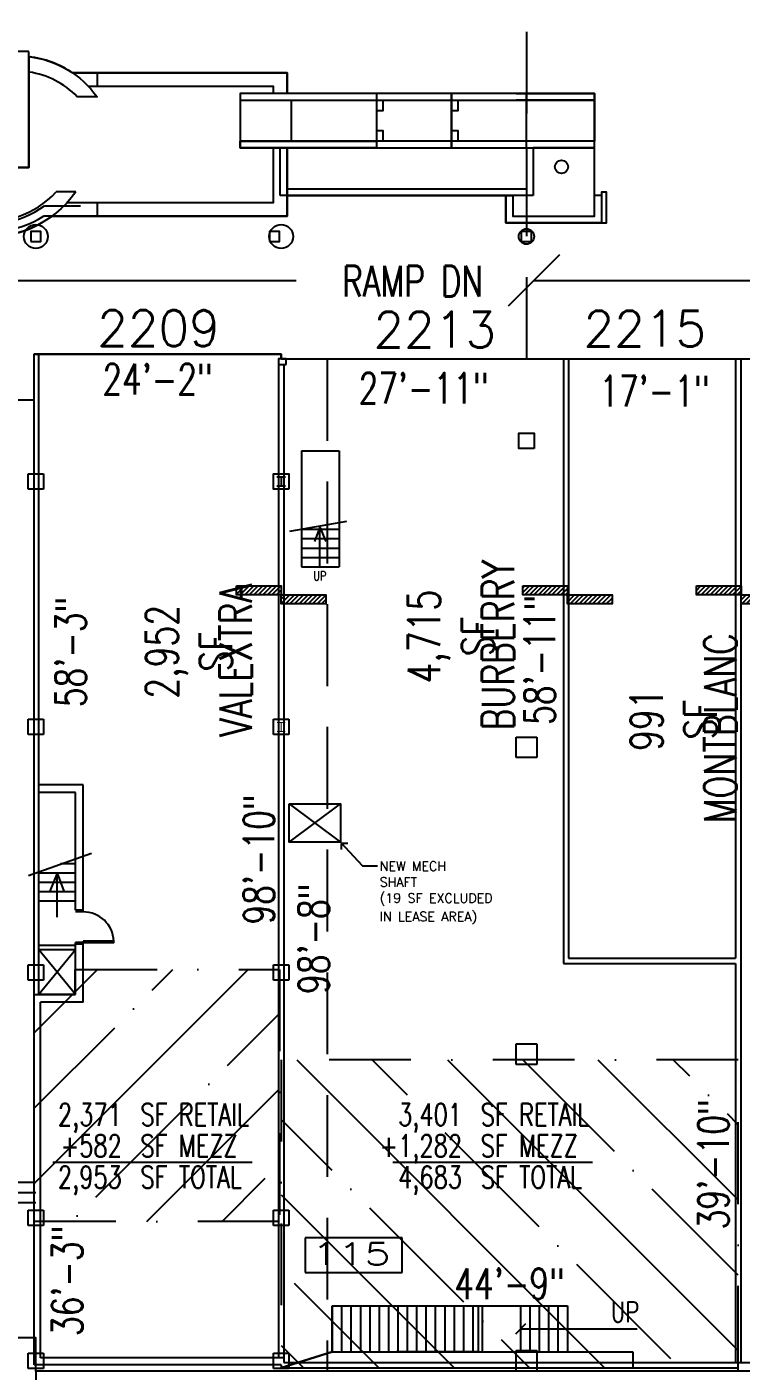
# Model space of a CAD drawing. Extents: x -13345 to 10098, y -1643 to 9113.
# Drawn here: x 3212 to 4050, y -5 to 1572 of the extents above; entities that cross this region are included whole.
import ezdxf
from ezdxf.enums import TextEntityAlignment as Align

# ---------------------------------------------------------------- set-up
doc = ezdxf.new("R2010")
doc.units = 0
doc.header["$LTSCALE"] = 192
doc.header["$MEASUREMENT"] = 0
doc.linetypes.add('DASHDOT', pattern=[1, 0.5, -0.25, 0, -0.25])
doc.linetypes.add('DASHED', pattern=[0.75, 0.5, -0.25])
doc.layers.get('0').update_dxf_attribs({"linetype": 'CONTINUOUS'})
doc.layers.get('DEFPOINTS').update_dxf_attribs({"linetype": 'CONTINUOUS'})
for name, color, linetype in [('ARCH-DOORS-INTERIOR', 7, 'CONTINUOUS'), ('ARCH-FEATURES', 2, 'CONTINUOUS'), ('ARCH-WALLS-EXTERIOR', 5, 'CONTINUOUS'), ('ARCH-WALLS-INTERIOR', 1, 'CONTINUOUS'), ('DIMENSIONS-TENANT', 7, 'CONTINUOUS'), ('FM-SPNO', 3, 'CONTINUOUS'), ('FM-TENANT-SF', 6, 'CONTINUOUS'), ('FM-TEXT-TENANT', 6, 'CONTINUOUS'), ('M-MEZZANINE-BORDER-ZZZ', 254, 'CONTINUOUS'), ('M-MEZZANINE-NUMBER-ZZZ', 254, 'CONTINUOUS'), ('M-MEZZANINE-ZZZ', 254, 'DASHDOT'), ('STRUCTURAL-BRACING', 1, 'DASHED'), ('STRUCTURAL-COLUMNS', 3, 'CONTINUOUS'), ('TENANT-DEMISING', 4, 'CONTINUOUS'), ('TEXT-GENERAL', 2, 'CONTINUOUS'), ('UTILITIES-HVAC', 1, 'CONTINUOUS')]:
    doc.layers.add(name, color=color, linetype=linetype)
doc.layers.add('COMMON AREA FILL', color=7, linetype='CONTINUOUS', true_color=0xdedede)
doc.styles.add('dims', font='ROMANS.shx', dxfattribs={"width": 0.85, "height": 12})
doc.styles.add('FMSTXT', font='simplex.shx', dxfattribs={"width": 0.75})
doc.styles.add('SIMPLEX', font='SIMPLEX.shx', dxfattribs={"width": 0.75})
doc.styles.get("Standard").update_dxf_attribs({"font": 'txt.shx', "width": 0.75})
doc.styles.add('TEXT01', font='ROMANS.shx', dxfattribs={"height": 8.5})
doc.dimstyles.new('1-1', dxfattribs={"dimtxt": 12, "dimasz": 6, "dimexe": 6, "dimexo": 6, "dimgap": 1, "dimtad": 1, "dimdec": 4, "dimzin": 3, "dimdsep": 46, "dimlunit": 4, "dimtxsty": 'dims', "dimblk": 'ARWBLK', "dimcen": 0.09, "dimdle": 6, "dimclre": 9, "dimclrt": 256, "dimadec": 0, "dimazin": 0, "dimtfac": 1, "dimtdec": 4, "dimtmove": 2, "dimatfit": 3, "dimldrblk": 'ARWBLK', "dimfxl": 1, "dimfrac": 2, "dimtolj": 1, "dimtzin": 3, "dimarcsym": 0})
doc.dimstyles.new('LP-SP-MP (without ticks)', dxfattribs={"dimscale": 0, "dimtxt": 36, "dimasz": 12, "dimexe": 8, "dimexo": 8, "dimgap": 8, "dimtad": 1, "dimdec": 0, "dimrnd": 0.0625, "dimzin": 3, "dimdsep": 46, "dimlunit": 4, "dimtxsty": 'Standard', "dimblk1": 'OBLIQUE', "dimblk2": 'OBLIQUE', "dimsah": 1, "dimcen": 0.5, "dimse1": 1, "dimse2": 1, "dimsd1": 1, "dimsd2": 1, "dimclrt": 256, "dimadec": 0, "dimazin": 0, "dimtfac": 6, "dimtdec": 0, "dimtofl": 0, "dimtmove": 0, "dimatfit": 3, "dimldrblk": 'OBLIQUE', "dimfxl": 1, "dimfrac": 2, "dimtolj": 1, "dimtzin": 3, "dimarcsym": 0})

# ---------------------------------------------------------------- blocks, each defined once
blk = doc.blocks.new('UNITSQUARE')
for p, q in [((1, 1), (0, 1)), ((0, 1), (0, 0)), ((1, 0), (1, 1)), ((0, 0), (1, 0))]:
    blk.add_line(p, q)
blk = doc.blocks.new('fms4rm')
blk.add_attdef('FMS:RMID', text='', height=12).set_placement((0, 0), align=Align.MIDDLE_CENTER)
blk = doc.blocks.new('*D148')
at = {"layer": 'DEFPOINTS', "color": 0, "transparency": 16777216}
for p in [(3846.068839428684, 1182.776566530833), (4050.568839429884, 1182.776566530833), (4050.568839429884, 1118.948168654816)]:
    blk.add_point(p, dxfattribs=at)
at = {"layer": 'DIMENSIONS-TENANT', "transparency": 16777216, "insert": (3948.318839429284, 1144.948168654816), "char_height": 36, "attachment_point": 5}
blk.add_mtext('\\A1;17\'-1"', dxfattribs=at)
blk = doc.blocks.new('_OBLIQUE')
at = {"color": 0, "linetype": 'ByBlock'}
blk.add_line((-0.5, -0.5), (0.5, 0.5), dxfattribs=at)
blk = doc.blocks.new('elevation change')
at = {"layer": 'ARCH-FEATURES'}
h = blk.add_hatch(dxfattribs=at)
h.set_pattern_fill('ANSI31', color=256, scale=30)
h.set_pattern_definition([(45, (0, 0), (-2.651650429449553, 2.651650429449553), [])])
h.paths.add_polyline_path([(8820.057898135201, -2.17503486901478), (8872.485111170186, -2.17503486901478), (8872.485111170186, -12.74002761796874), (8820.057898135201, -12.74002761796874)])
h.paths.add_polyline_path([(8872.485111170186, -12.74002761796874), (8924.912324205172, -12.74002761796874), (8924.912324205172, -23.30502036692269), (8872.485111170186, -23.30502036692269)])
for p, q in [((8820.057898135201, -2.17503486901478), (8872.485111170186, -2.17503486901478)), ((8872.485111170186, -2.17503486901478), (8872.485111170186, -12.74002761796874)), ((8872.485111170186, -12.74002761796874), (8924.912324205172, -12.74002761796874))]:
    blk.add_line(p, q, dxfattribs=at)
for points in [[(8820.057898135201, -2.17503486901478), (8872.485111170186, -2.17503486901478), (8872.485111170186, -12.74002761796874), (8820.057898135201, -12.74002761796874)], [(8872.485111170186, -12.74002761796874), (8924.912324205172, -12.74002761796874), (8924.912324205172, -23.30502036692269), (8872.485111170186, -23.30502036692269)]]:
    blk.add_lwpolyline(points, close=True, dxfattribs=at)
blk = doc.blocks.new('ARWBLK')
blk.add_line((0, 0), (-1.699999999999818, 0))
at = {"const_width": 0.371875}
blk.add_lwpolyline([(-1.164487084934535, 0.9015611460131367), (-0.2629259389218532, 0), (-1.164487084934535, -0.9015611460131367)], dxfattribs=at)
blk = doc.blocks.new('*D790')
at = {"layer": 'DEFPOINTS', "color": 0, "transparency": 16777216}
for p in [(3220.059260041628, 436.7669871477626), (3220.059260041628, 2.266987147762394), (3285.029466343974, 2.266987147762404)]:
    blk.add_point(p, dxfattribs=at)
at = {"layer": 'DIMENSIONS-TENANT', "transparency": 16777216, "insert": (3259.029466343974, 100.7433407044027), "char_height": 36, "attachment_point": 5, "rotation": 90}
blk.add_mtext('\\A1;36\'-3"', dxfattribs=at)
blk = doc.blocks.new('*D791')
at = {"layer": 'DEFPOINTS', "color": 0, "transparency": 16777216}
for p in [(3839.620905535969, 1182.776566530833), (3844.568839429879, 1182.776566530833), (3844.568839429881, 476.2765665360205)]:
    blk.add_point(p, dxfattribs=at)
at = {"layer": 'DIMENSIONS-TENANT', "transparency": 16777216, "insert": (3813.620905535969, 829.5265665334257), "char_height": 36, "attachment_point": 5, "rotation": 90}
blk.add_mtext('\\A1;58\'-11"', dxfattribs=at)
blk = doc.blocks.new('*D792')
at = {"layer": 'DEFPOINTS', "color": 0, "transparency": 16777216}
for p in [(4046.568839429878, 476.2765665360203), (4043.568839472195, -1.223433463979746), (4046.568839429879, -1.223433463979746)]:
    blk.add_point(p, dxfattribs=at)
at = {"layer": 'DIMENSIONS-TENANT', "transparency": 16777216, "insert": (4017.568839472194, 237.526566537748), "char_height": 36, "attachment_point": 5, "rotation": 90}
blk.add_mtext('\\A1;39\'-10"', dxfattribs=at)
blk = doc.blocks.new('*D793')
at = {"layer": 'DEFPOINTS', "color": 0, "transparency": 16777216}
for p in [(3220.059260041626, 1188.266987147762), (3510.059260041626, 1188.266987147762), (3220.059260041626, 1132.920297225764)]:
    blk.add_point(p, dxfattribs=at)
at = {"layer": 'DIMENSIONS-TENANT', "transparency": 16777216, "insert": (3365.059260041626, 1158.920297225764), "char_height": 36, "attachment_point": 5}
blk.add_mtext('\\A1;24\'-2"', dxfattribs=at)
blk = doc.blocks.new('*D794')
at = {"layer": 'DEFPOINTS', "color": 0, "transparency": 16777216}
for p in [(3510.059260041626, 1182.776566530868), (3844.568839429878, 1182.776566536021), (3844.568839429878, 1122.312570700213)]:
    blk.add_point(p, dxfattribs=at)
at = {"layer": 'DIMENSIONS-TENANT', "transparency": 16777216, "insert": (3677.314049735752, 1148.312570700213), "char_height": 36, "attachment_point": 5}
blk.add_mtext('\\A1;27\'-11"', dxfattribs=at)
blk = doc.blocks.new('*D795')
at = {"layer": 'DEFPOINTS', "color": 0, "transparency": 16777216}
for p in [(3510.059260041628, 1188.266987147763), (3510.059260041628, 2.266987147762394), (3510.059260041653, 2.266987147762394)]:
    blk.add_point(p, dxfattribs=at)
at = {"layer": 'DIMENSIONS-TENANT', "transparency": 16777216, "insert": (3484.059260041653, 595.2669871477616), "char_height": 36, "attachment_point": 5, "rotation": 90}
blk.add_mtext('\\A1;98\'-10"', dxfattribs=at)
blk = doc.blocks.new('*D796')
at = {"layer": 'DEFPOINTS', "color": 0, "transparency": 16777216}
for p in [(3510.059260041628, 1182.776566530869), (3574.37397084272, 1182.776566530869), (3510.059260041628, -1.223433463979518)]:
    blk.add_point(p, dxfattribs=at)
at = {"layer": 'DIMENSIONS-TENANT', "transparency": 16777216, "insert": (3548.373970842719, 502.2052874314777), "char_height": 36, "attachment_point": 5, "rotation": 90}
blk.add_mtext('\\A1;98\'-8"', dxfattribs=at)
blk = doc.blocks.new('*D797')
at = {"layer": 'DEFPOINTS', "color": 0, "transparency": 16777216}
for p in [(4046.568839429876, 71.27656653602025), (3510.059260041626, -1.223433463979518), (4046.568839429876, -1.223433463992251)]:
    blk.add_point(p, dxfattribs=at)
at = {"layer": 'DIMENSIONS-TENANT', "transparency": 16777216, "insert": (3778.314049735751, 97.27656653602025), "char_height": 36, "attachment_point": 5}
blk.add_mtext('\\A1;44\'-9"', dxfattribs=at)
blk = doc.blocks.new('*D798')
at = {"layer": 'DEFPOINTS', "color": 0, "transparency": 16777216}
for p in [(3220.059260041628, 1188.266987147763), (3289.112262224721, 1188.266987147763), (3220.059260041628, 489.2669871477633)]:
    blk.add_point(p, dxfattribs=at)
at = {"layer": 'DIMENSIONS-TENANT', "transparency": 16777216, "insert": (3263.11226222472, 838.7669871477619), "char_height": 36, "attachment_point": 5, "rotation": 90}
blk.add_mtext('\\A1;58\'-3"', dxfattribs=at)

msp = doc.modelspace()

# ---------------------------------------------------------------- hatches: boundary and pattern name
at = {"layer": 'M-MEZZANINE-ZZZ'}
h = msp.add_hatch(dxfattribs=at)
h.set_pattern_fill('ANSI35', color=256, scale=500, style=0)
h.set_pattern_definition([(45, (0, 0), (-88.38834764831844, 88.38834764831844), []), (45, (88.38834750000001, 0), (-88.38834764831844, 88.38834764831844), [156.25, -31.25, 0, -31.25])])
h.paths.add_polyline_path([(3268.434260041626, 466.1423801847409), (3508.184260041627, 466.1423801847409), (3508.184260041627, 170.3923801847411), (3220.059260041627, 170.3923801847411), (3220.059260041626, 436.7669871477624), (3268.434260041626, 436.7669871477624)])
h = msp.add_hatch(dxfattribs=at)
h.set_pattern_fill('ANSI35', color=256, scale=500, angle=90, style=0)
h.set_pattern_definition([(135, (3061.568843337823, -56.9869333964707), (-88.38834764831844, -88.38834764831844), []), (135, (3061.568843337823, 31.40141410352953), (-88.38834764831844, -88.38834764831844), [156.25, -31.25, 0, -31.25])])
h.paths.add_polyline_path([(3510.059260041626, -1.223433463979177), (3510.059260041626, 360.1515665360199), (4046.568839429881, 360.1515665360203), (4046.568839429881, -1.223433463979745)])

# ---------------------------------------------------------------- linework, layer by layer
at = {"layer": 'ARCH-DOORS-INTERIOR'}
msp.add_lwpolyline([(3277.684260041626, 499.5169831477688), (3277.684260041626, 497.7669871477628), (3313.684260041626, 497.7669871477624), (3313.684260041626, 499.5169831477683)], close=True, dxfattribs=at)
msp.add_arc((3277.684260041626, 497.7669871477628), 36, 2.78630322622179, 90, dxfattribs=at)
at = {"layer": 'ARCH-FEATURES'}
for p, q in [((3534.068839429879, 1074.77656653602), (3578.068839429879, 1074.77656653602)), ((3534.068839429879, 1074.77656653602), (3534.068839429879, 938.7765665360203)), ((3578.068839429879, 1074.77656653602), (3578.068839429879, 938.7765665360203)), ((3586.842661490776, 991.9274482015571), (3519.683813160462, 980.2822299879663)), ((3534.068839429879, 982.7765665360203), (3578.068839429879, 982.7765665360203)), ((3555.497477298687, 985.3440951334305), (3549.107012919802, 968.3028567897491)), ((3555.497477298687, 985.3440951334305), (3562.420480375808, 968.3028567897491)), ((3555.497477298686, 938.7765665360203), (3555.497477298687, 985.3440951334305)), ((3534.068839429879, 971.7765665360203), (3578.068839429879, 971.7765665360203)), ((3534.068839429879, 960.7765665360203), (3578.068839429879, 960.7765665360203)), ((3534.068839429879, 949.7765665360203), (3578.068839429879, 949.7765665360203)), ((3534.068839429879, 938.7765665360203), (3578.068839429879, 938.7765665360203)), ((3213.365562522878, 576.5823152370385), (3287.490921485816, 602.811738924333)), ((3268.684260041626, 590.2669871477628), (3250.954459990013, 590.2669871477628)), ((3268.684260041626, 579.2669871477628), (3225.559260041626, 579.2669871477628)), ((3268.684260041626, 568.2669871477628), (3225.559260041626, 568.2669871477628)), ((3247.121760041626, 579.2669871477628), (3238.468006195229, 557.9654392181619)), ((3247.121760041626, 579.2669871477628), (3255.109840515228, 557.9654392181619)), ((3247.121760041626, 527.6889433733295), (3247.121760041626, 579.2669871477628)), ((3268.684260041626, 557.2669871477628), (3225.559260041626, 557.2669871477628)), ((3268.684260041626, 546.2669871477628), (3225.559260041626, 546.2669871477628)), ((3144.068839429885, 216.5177820760437), (3222.068813750567, 216.5177820760437)), ((3144.068839429885, 204.5177820760437), (3222.068815140193, 204.5177820760437)), ((3144.068839429885, 192.5177820760437), (3222.068816529819, 192.5177820760437)), ((3570.068839429876, 71.27656653602025), (3570.068839429876, 17.27656653602025)), ((3581.068839429876, 71.27656653602025), (3581.068839429876, 17.27656653602025)), ((3592.068839429876, 71.27656653602025), (3592.068839429876, 17.27656653602025)), ((3603.068839429876, 71.27656653602025), (3603.068839429876, 17.27656653602025)), ((3614.068839429876, 71.27656653602025), (3614.068839429876, 17.27656653602025)), ((3625.068839429876, 71.27656653602025), (3625.068839429876, 17.27656653602025)), ((3636.068839429876, 71.27656653602025), (3636.068839429876, 17.27656653602025)), ((3647.068839429876, 71.27656653602025), (3647.068839429876, 17.27656653602025)), ((3658.068839429876, 71.27656653602025), (3658.068839429876, 17.27656653602025)), ((3669.068839429876, 71.27656653602025), (3669.068839429876, 17.27656653602025)), ((3680.068839429876, 71.27656653602025), (3680.068839429876, 17.27656653602025)), ((3691.068839429876, 71.27656653602025), (3691.068839429876, 17.27656653602025)), ((3702.068839429876, 71.27656653602025), (3702.068839429876, 17.27656653602025)), ((3713.068839429876, 71.27656653602025), (3713.068839429876, 17.27656653602025)), ((3724.068839429876, 71.27656653602025), (3724.068839429876, 17.27656653602025)), ((3735.068839429876, 71.27656653602025), (3735.068839429876, 17.27656653602025)), ((3746.068839429876, 71.27656653602025), (3746.068839429876, 17.27656653602025)), ((3791.068839429876, 71.27656653602025), (3791.068839429876, 17.27656653602025)), ((3802.068839429876, 71.27656653602025), (3802.068839429876, 17.27656653602025)), ((3813.068839429877, 71.27656653602025), (3813.068839429877, 17.27656653602025)), ((3824.068839429877, 71.27656653602025), (3824.068839429877, 17.27656653602025)), ((3835.068839429877, 71.27656653602025), (3835.068839429877, 17.27656653602025)), ((3846.068839429877, 71.27656653602025), (3846.068839429877, 17.27656653602025)), ((3222.068839428684, -5.223433469083375), (3222.068839428684, -95.22343346397929))]:
    msp.add_line(p, q, dxfattribs=at)
at = {"layer": 'ARCH-FEATURES', "linetype": 'Continuous'}
for points in [[(3214.046117507663, 1543.383985984511), (3041.053260493343, 1543.383985984511), (3041.053260493343, 1519.385153591808), (3053.052734358389, 1519.385153591808)], [(3214.046117507663, 1407.389525943516), (3214.046117507663, 1543.383870646926)], [(3265.15893050436, 1518.385178213423), (3294.042994399186, 1518.385178213423), (3294.042994399186, 1502.385918172627), (3284.043009941166, 1502.385918172627)], [(3517.033928305231, 1494.386345820721), (3517.033928305231, 1518.385408888197), (3294.042879061801, 1518.385293550812)], [(3294.042879061801, 1518.385293550812), (3294.042879061801, 1502.386033510012)], [(3294.043109736573, 1518.385293550812), (3517.034043642618, 1518.385293550812), (3517.034043642618, 1494.386345820721), (3501.034783601619, 1494.386345820721), (3501.034783601619, 1502.386033510012), (3294.043109736573, 1502.386033510012)], [(3501.034668264232, 1494.386345820721), (3501.034668264232, 1502.386033510012), (3294.042879061801, 1502.386033510012)], [(3619.345019322287, 1494.386345820721), (3462.036205196755, 1494.386345820721), (3462.036205196755, 1486.386658131626), (3622.029843642618, 1486.386658131626)], [(3462.036205196755, 1494.386230483332), (3462.036205196755, 1430.388844307578), (3878.019388346029, 1430.388844307578), (3878.019388346029, 1494.386230483332), (3462.036205196755, 1494.386230483332)], [(3462.036205196755, 1494.386230483332), (3462.036205196755, 1486.386658131626), (3878.019388346029, 1486.386658131626), (3878.019388346029, 1494.386230483332), (3462.036205196755, 1494.386230483332)], [(3462.036205196755, 1486.386658131626), (3462.036205196755, 1438.388531996673)], [(3522.033920534142, 1439.388507375058), (3522.033805196754, 1485.386682753241)], [(3622.029958980003, 1494.386230483332), (3622.029843642618, 1474.387068929195), (3630.029531331709, 1474.387068929195), (3630.029646669096, 1486.386542794241), (3710.026292885848, 1486.386658131626), (3710.026292885848, 1494.386345820721), (3622.029958980003, 1494.386230483332)], [(3622.029958980003, 1494.386230483332), (3622.029958980003, 1430.388844307578), (3710.026292885848, 1430.388959644967), (3710.026292885848, 1494.386345820721), (3622.029958980003, 1494.386230483332)], [(3710.026292885848, 1494.386345820721), (3710.026062211075, 1474.387184266584), (3718.025865237754, 1474.387184266584), (3718.025865237754, 1486.386658131626), (3798.022511454505, 1486.386658131626), (3798.022511454505, 1494.386345820721), (3710.026292885848, 1494.386345820721)], [(3710.026292885848, 1494.386345820721), (3710.026292885848, 1430.388959644967), (3798.022511454505, 1430.388959644967), (3798.022511454505, 1494.386345820721), (3710.026292885848, 1494.386345820721)], [(3786.023037589459, 1494.386230483332), (3878.019388346029, 1494.386230483332), (3878.019388346029, 1486.386542794241), (3786.023037589459, 1486.386542794241)], [(3878.019388346029, 1486.386542794241), (3878.019388346029, 1438.388647334058)], [(3878.019388346029, 1430.388844307578), (3878.019388346029, 1438.388531996673), (3462.036205196755, 1438.388531996673), (3462.036205196755, 1430.388844307578), (3878.019388346029, 1430.388844307578)], [(3622.029958980003, 1430.388844307578), (3462.036205196755, 1430.388844307578), (3462.036205196755, 1438.388531996673), (3622.029958980003, 1438.388531996673)], [(3622.029958980003, 1430.388844307578), (3710.026292885848, 1430.388959644967), (3710.026292885848, 1438.388647334058), (3630.029646669096, 1438.388531996673), (3630.029646669096, 1450.388005861718), (3622.029958980003, 1450.388005861718), (3622.029958980003, 1430.388844307578)], [(3710.026292885848, 1430.388959644967), (3798.022511454505, 1430.388959644967), (3798.022511454505, 1438.388647334058), (3718.025865237754, 1438.388647334058), (3718.025865237754, 1450.388121199103), (3710.026292885848, 1450.388121199103), (3710.026292885848, 1430.388959644967)], [(3786.023037589459, 1430.388959644967), (3878.019388346029, 1430.388959644967), (3878.019388346029, 1438.388647334058), (3786.023037589459, 1438.388647334058)], [(3053.052849695774, 1431.388589010993), (3041.053260493343, 1431.388589010993), (3041.053260493343, 1407.389525943516), (3214.04623284505, 1407.389525943516)], [(3294.042879061801, 1366.391342794239), (3501.034668264232, 1366.391342794239), (3501.034668264232, 1430.388844307578), (3517.033928305231, 1430.388844307578), (3517.033928305231, 1350.391967415857), (3294.042879061801, 1350.391967415857)], [(3294.042879061801, 1366.391458131628), (3501.034668264232, 1366.391458131628), (3501.034668264232, 1430.388844307578)], [(3509.034355953325, 1374.391030483334), (3509.034355953325, 1430.388844307578)], [(3517.033812967644, 1382.390833510014), (3517.033812967644, 1430.388959644967)], [(3517.033928305231, 1350.392082753242), (3517.033928305231, 1430.388844307578)], [(3517.034043642618, 1382.390718172625), (3517.034043642618, 1430.388844307578)], [(3798.022511454505, 1430.388959644967), (3798.022511454505, 1374.391145820719)], [(3806.022083806211, 1430.388959644967), (3806.022083806211, 1374.391145820719)], [(3878.019388346029, 1430.388844307578), (3806.022314480984, 1430.388844307578)], [(3878.019157671257, 1374.391145820719), (3878.019157671257, 1430.388959644967)], [(3268.900245535771, 1378.728985956772), (3245.864826561188, 1378.728985956772)], [(3798.022511454505, 1374.391030483334), (3509.034355953325, 1374.391030483334)], [(3517.034043642618, 1382.390718172625), (3798.022511454505, 1382.390718172625)], [(3886.019191372709, 1342.392395064148), (3774.023563724413, 1342.392395064148), (3774.023563724413, 1374.391145820719)], [(3774.023563724413, 1374.391145820719), (3782.023136076119, 1374.391145820719)], [(3782.023136076119, 1374.391145820719), (3782.023136076119, 1350.392082753242), (3878.019157671257, 1350.392082753242), (3878.019157671257, 1374.492873419852)], [(3806.022083806211, 1374.391145820719), (3798.022511454505, 1374.391145820719)], [(3886.018960697736, 1374.391145820719), (3878.019157671257, 1374.391145820719)], [(3892.018812967644, 1342.392279726763), (3892.018812967644, 1378.390816659285), (3886.019191372709, 1378.390816659285), (3886.019191372709, 1342.392279726763), (3892.018812967644, 1342.392279726763)], [(3232.060322169053, 1362.391556618288), (3274.602296603005, 1362.391556618288)], [(3258.97142426211, 1366.391342794239), (3294.042879061801, 1366.391342794239), (3294.042879061801, 1350.391967415857), (3241.061369285366, 1350.391967415857)], [(3294.042879061801, 1366.391458131628), (3294.042879061801, 1350.392082753242)], [(3241.061369285366, 1350.392082753242), (3230.960464590316, 1350.392082753242)], [(3294.042879061801, 1350.392082753242), (3517.033928305231, 1350.392082753242)]]:
    msp.add_lwpolyline(points, dxfattribs=at)
for points in [[(3214.046117507663, 1519.37984807064), (3214.046117507663, 1537.536379100745, -0.2088176757), (3294.02131096536, 1490.386444307581), (3270.612544782061, 1490.386444307581, 0.166663602), (3214.046117507663, 1519.37984807064)], [(3268.983634485881, 1378.669356513845, -0.5983267426), (3047.704077127037, 1407.389525943516)], [(3053.052849695774, 1409.389476700082, 0.4750497937), (3230.960464590316, 1350.392082753242)], [(3063.05237280405, 1409.389476700082, 0.4855774343), (3232.060322169053, 1362.391556618288)], [(3067.197253446593, 1407.389525943516, 0.5363191962), (3245.864826561188, 1378.728985956772)]]:
    msp.add_lwpolyline(points, format="xyb", dxfattribs=at)
at = {"layer": 'ARCH-WALLS-EXTERIOR'}
for p, q in [((3220.059260041626, 2.266987147762393), (3220.059260041626, 1188.266987147762)), ((3225.684260041626, 1188.266987147762), (3220.059260041626, 1188.266987147762)), ((3225.684260041627, 436.7669871477624), (3225.684260041626, 1188.266987147762)), ((3510.059260041626, 1188.266987147762), (3225.684260041625, 1188.266987147762)), ((3510.059260041627, 1182.776566530832), (3510.059260041626, 1188.266987147762)), ((3510.059260041626, 1182.776566530868), (4053.568839429884, 1182.776566530836)), ((3144.068839429885, 1134.776566536021), (3220.059260041626, 1134.776566536021)), ((3227.684260041626, 10.26698714776239), (3227.684260041626, 427.7669871477626)), ((3570.068839429877, 17.27656653602025), (3923.068839429877, 17.27656653602025)), ((3923.068839429877, 17.27656653602025), (3923.068839429877, -1.223433463979745)), ((3510.059260041626, 2.266987147762393), (3220.059260041626, 2.266987147762393)), ((3513.068839429878, 10.26698714776239), (3227.684260041626, 10.26698714776239)), ((3510.059260041626, 2.266987147762393), (3510.059260041626, -1.223433463979518)), ((3513.068839429878, 10.26698714776239), (3513.068839429878, 4.776566536020255)), ((3513.068839429878, 4.776566536020255), (4145.568839429878, 4.776566536020255)), ((3510.059260041626, -1.223433463979745), (3923.068839429877, -1.223433463979745)), ((3966.068839429877, -1.223433463979745), (4046.568839429885, -1.223433463979745)), ((4046.568839429885, -5.223433463983356), (4046.568839429885, -1.223433463979745))]:
    msp.add_line(p, q, dxfattribs=at)
msp.add_lwpolyline([(3516.068839429878, 1176.151566536021), (3516.068839429878, 1182.776566536021), (3507.068839429878, 1182.776566536021), (3507.068839429878, 1176.151566536021)], close=True, dxfattribs=at)
at = {"layer": 'ARCH-WALLS-INTERIOR'}
for p, q in [((3277.684260041626, 682.7669871477624), (3225.559260041626, 682.7669871477624)), ((3277.684260041626, 533.7669871477628), (3277.684260041626, 682.7669871477624)), ((3268.684260041626, 673.7669871477624), (3225.559260041626, 673.7669871477624)), ((3268.684260041626, 535.7669871477628), (3268.684260041626, 673.7669871477624)), ((3277.684260041626, 535.7669871477628), (3268.684260041626, 535.7669871477628)), ((3277.684260041626, 533.7669871477628), (3268.684260041626, 533.7669871477628)), ((3268.684260041626, 494.2669871477628), (3225.684260041626, 494.2669871477628)), ((3268.684260041626, 489.2669871477628), (3225.684260041626, 489.2669871477628)), ((3277.684260041626, 497.7669871477628), (3268.684260041626, 497.7669871477628)), ((3268.684260041626, 436.7669871477622), (3268.684260041626, 497.7669871477628)), ((3277.684260041626, 495.7669871477628), (3268.684260041626, 495.7669871477628)), ((3277.684260041626, 427.7669871477624), (3277.684260041626, 497.7669871477628)), ((3268.684260041626, 436.7669871477622), (3225.559260041626, 436.7669871477624)), ((3277.684260041626, 427.7669871477624), (3227.684260041626, 427.7669871477626)), ((3570.068839429876, 71.27656653602025), (3846.068839429877, 71.27656653602025))]:
    msp.add_line(p, q, dxfattribs=at)
msp.add_lwpolyline([(3519.318839429878, 660.5265665360203), (3579.818839429878, 660.5265665360203), (3579.818839429878, 615.5265665360203), (3519.318839429878, 615.5265665360203)], close=True, dxfattribs=at)
at = {"layer": 'COMMON AREA FILL'}
msp.add_lwpolyline([(3878.019388346025, 1486.386542794245), (3878.019388346025, 1494.386230483336), (3517.034043642614, 1494.386750942494), (3517.034043642614, 1518.385408888263), (3294.042879061797, 1518.385293550816), (3294.042879061797, 1518.385178213427), (3265.159051295173, 1518.385178213427, 0.11931504906646), (3214.04611750766, 1537.536379100748), (3214.04611750766, 1407.38952594352), (3047.704077127033, 1407.38952594352, 0.4959388367587139), (3241.06136681251, 1350.391967415861), (3294.042879061797, 1350.391967415861), (3517.033928305227, 1350.391967415861), (3517.033928305227, 1350.392082753247), (3517.033928305227, 1374.391030483338), (3774.02356372441, 1374.391030483338), (3774.02356372441, 1342.392395064152), (3886.019191372705, 1342.392395064152), (3892.018812967641, 1342.392279726767), (3892.018812967641, 1378.390816659289), (3886.019191372705, 1378.390816659289), (3886.019191372705, 1374.391145820723), (3878.019157671253, 1374.391145820723), (3878.019388346025, 1430.388844307582), (3878.019388346025, 1430.388959644971), (3878.019388346025, 1438.388647334062)], format="xyb", close=True, dxfattribs=at)
msp.add_lwpolyline([(3144.068839429881, 1134.776566536025), (3220.059260041626, 1134.776566536021), (3220.059260041626, 1188.266987147762), (3510.059260041626, 1188.266987147762), (3510.059260041626, 1182.776566530868), (4337.568839429885, 1182.77656653082), (4337.568839429885, 1182.151566536021), (4623.19383942987, 1182.151566536004), (4623.19383942987, 1182.776566530832), (4914.068839428681, 1182.776566530815), (6463.068839428644, 1182.776566530826)], dxfattribs=at)
msp.add_lwpolyline([(8132.468839429879, -5.223433469188421), (3222.068839428681, -5.223433469079282), (3222.068839428681, 33.9257215089392), (3144.068839429881, 33.9257215089392), (3144.068839429881, -11.2234334639752), (2934.068839429881, -11.2234334639752), (2934.068839429881, -8.223433463975198), (2736.068839429881, -8.223433463975198), (2736.068839429881, -15.7234334639752), (2046.068839429954, -15.7234334639752), (2046.068839429918, -65.2234334639752), (2736.068839429881, -65.2234334639752), (2736.068839429881, -95.2234334639752), (3454.028839429888, -95.2234334639752), (3454.028107313775, -814.1151725270824), (3574.435735558463, -814.1151725270493), (3574.028839429917, -333.8701675573602, -0.4142135623731302), (3646.028839429917, -261.8701675573675), (8130.538029005907, -261.8701675573748, 0.02941927443254039)], format="xyb", dxfattribs=at)
at = {"layer": 'DEFPOINTS'}
for p, q in [((3241.922288786483, 240.0289500337076), (3475.978086914521, 240.0289500337076)), ((3641.337331772642, 240.0289500337076), (3875.39312990068, 240.0289500337076))]:
    msp.add_line(p, q, dxfattribs=at)
at = {"layer": 'M-MEZZANINE-ZZZ'}
for points in [[(3268.434260041626, 466.1423801847409), (3508.184260041627, 466.1423801847409), (3508.184260041627, 170.3923801847411), (3220.059260041627, 170.3923801847411), (3220.059260041626, 436.7669871477624), (3268.434260041626, 436.7669871477624)], [(4046.568839429877, 360.15156653602), (3510.059260041626, 360.1515665360199), (3510.059260041626, -1.223433463979177), (3570.068839429877, 17.27656653602003), (3570.068839429876, 71.27656653602003), (3741.318839429876, 71.2765665360198), (3741.318839429876, 17.2765665360198), (3570.068839429877, 17.27656653602003), (3510.059260041626, -1.223433463979177), (4046.568839429877, -1.223433463979745)]]:
    msp.add_lwpolyline(points, close=True, dxfattribs=at)
at = {"layer": 'STRUCTURAL-BRACING'}
msp.add_line((3564.139563691046, 1182.776566530865), (3564.139563691046, -5.223433469090651), dxfattribs=at)
msp.add_lwpolyline([(3798.068839428684, 1710.776566530745), (3798.068839428654, 1182.776566530852)], dxfattribs=at)
at = {"layer": 'STRUCTURAL-COLUMNS', "linetype": 'Continuous'}
for points in [[(3216.04583758946, 1320.39339809063), (3228.045426791892, 1320.39339809063), (3228.045426791892, 1332.392871955672), (3216.04583758946, 1332.392871955672), (3216.04583758946, 1320.39339809063)], [(3496.279883377036, 1320.393282753241), (3508.279357242081, 1320.393282753241), (3508.279357242081, 1332.392756618287), (3496.279883377036, 1332.392756618287), (3496.279883377036, 1320.393282753241)], [(3792.021505810333, 1320.393282753241), (3804.021210350151, 1320.393282753241), (3804.021210350151, 1332.392756618287), (3792.021505810333, 1332.392756618287), (3792.021505810333, 1320.393282753241)]]:
    msp.add_lwpolyline(points, dxfattribs=at)
at = {"layer": 'STRUCTURAL-COLUMNS'}
for points in [[(3807.068839429885, 1077.776566536021), (3789.068839429885, 1077.776566536021), (3789.068839429885, 1095.776566536021), (3807.068839429885, 1095.776566536021)], [(3519.068839429885, 1029.776566536021), (3501.068839429885, 1029.776566536021), (3501.068839429885, 1047.776566536021), (3519.068839429885, 1047.776566536021)]]:
    msp.add_lwpolyline(points, close=True, dxfattribs=at)
for points in [[(3515.068839429878, 1044.026566536021), (3505.068839429877, 1044.026566536021)], [(3510.068839429878, 1044.026566536021), (3510.068839429878, 1033.526566536021)], [(3515.068839429878, 1033.526566536021), (3505.068839429877, 1033.526566536021)]]:
    msp.add_lwpolyline(points, dxfattribs=at)
at = {"layer": 'STRUCTURAL-COLUMNS', "const_width": 1}
for points in [[(3515.068839429878, 756.0265665360206), (3505.068839429877, 756.0265665360206)], [(3515.068839429878, 745.5265665360206), (3505.068839429877, 745.5265665360206)], [(3510.068839429878, 756.0265665360206), (3510.068839429878, 745.5265665360206)]]:
    msp.add_lwpolyline(points, dxfattribs=at)
at = {"layer": 'STRUCTURAL-COLUMNS', "linetype": 'Continuous'}
for centre, radius in [((3839.156677414649, 1408.14141054453), 7.771434947167321), ((3222.046035871528, 1326.393019685766), 13.99942462161516), ((3510.034331331706, 1326.393135023151), 13.99942462161516), ((3798.022396117121, 1326.393135023151), 8.999663067477265)]:
    msp.add_circle(centre, radius, dxfattribs=at)
at = {"layer": 'TENANT-DEMISING'}
for p, q in [((3507.068839429878, 1176.151566536021), (3507.068839429878, 10.26698714776239)), ((3513.068839429878, 1176.151566536021), (3513.068839429878, 10.26698714776239)), ((3841.568839429879, 1182.776566530833), (3841.568839429879, 473.2765665360203)), ((3847.568839429879, 1182.776566530833), (3847.568839429879, 479.2765665360203)), ((4043.568839429885, 1182.776566530833), (4043.568839461373, 479.2765665360203)), ((4049.568839429885, 1182.776566530833), (4049.568839482612, 4.776566536020254)), ((3847.568839429879, 479.2765665360203), (4043.568839461374, 479.2765665360203)), ((3841.568839429879, 473.2765665360203), (4043.568839461642, 473.2765665360202)), ((4043.568839461642, 473.2765665360203), (4043.568839482612, 4.776566536020255))]:
    msp.add_line(p, q, dxfattribs=at)
at = {"layer": 'UTILITIES-HVAC'}
for p, q in [((3519.318839429878, 615.5265665360203), (3579.818839429878, 660.5265665360203)), ((3519.318839429878, 660.5265665360203), (3579.818839429878, 615.5265665360203)), ((3268.684260041626, 489.2669871477628), (3225.559260041626, 436.7669871477624)), ((3268.684260041626, 436.7669871477624), (3225.559260041626, 489.2669871477628))]:
    msp.add_line(p, q, dxfattribs=at)

# ---------------------------------------------------------------- block references
at = {"layer": 'ARCH-FEATURES'}
for p in [(-5362.416271740301, 918.613301892896), (-5026.416271741501, 918.6133018928981), (-4822.416271741502, 918.6133018928958)]:
    msp.add_blockref('elevation change', p, dxfattribs=at)
at = {"layer": 'FM-SPNO', "xscale": 3.5, "yscale": 3.5, "zscale": 3.5}
for p, values in [((3366.06883942867, 1218.776566530875), {'FMS:RMID': '2209'}), ((3690.443535425018, 1217.110872401701), {'FMS:RMID': '2213'}), ((3937.043866759668, 1218.189342537784), {'FMS:RMID': '2215'})]:
    msp.add_blockref('fms4rm', p, dxfattribs=at).add_auto_attribs(values)
at = {"layer": 'M-MEZZANINE-BORDER-ZZZ', "xscale": 114, "yscale": 41.00000000000023, "zscale": 12}
msp.add_blockref('UNITSQUARE', (3538.068839428648, 110.3256437804944), dxfattribs=at)
at = {"layer": 'STRUCTURAL-COLUMNS', "zscale": 12}
for p, xscale, yscale in [((3213.068839429885, 1047.776566536021), 18, -18), ((3213.068839429885, 759.7765665360207), 18, -18), ((3501.068839429885, 759.7765665360207), 18, -18), ((3786.068839429885, 738.7765665360207), 24, -24), ((3213.068839429885, 471.7765665360207), 18, -18), ((3501.068839429885, 471.7765665360207), 18, -18), ((3786.068839429885, 378.7765665360207), 24, -24), ((3213.068839429885, 183.7765665360207), 18, -18), ((3501.068839429885, 183.7765665360207), 18, -18), ((3213.06883942987, 15.77656653602071), 18, -18), ((3501.068839429885, 15.77656653602071), 18, -18), ((3786.068839429885, 18.77656653602071), 24, -24)]:
    msp.add_blockref('UNITSQUARE', p, dxfattribs=dict(at, xscale=xscale, yscale=yscale))

# ---------------------------------------------------------------- texts
at = {"layer": 'DEFPOINTS', "style": 'TEXT01'}
for s, p in [('NEW MECH', (3625.801431391828, 582.0948498310463)), ('SHAFT', (3625.801431391828, 563.3235461840159)), ('(19 SF EXCLUDED', (3625.801431391828, 544.5522425369854)), ('IN LEASE AREA)', (3625.801431391828, 522.7898131554139))]:
    msp.add_text(s, height=10.875, dxfattribs=at).set_placement(p)
at = {"layer": 'DEFPOINTS', "style": 'SIMPLEX', "width": 0.75}
for s, p in [('2,371', (3322.999141696134, 295.7935914228954)), ('3,401', (3722.414184682293, 295.7935914228954)), ('+582', (3322.999141696134, 259.1449120895537)), ('+1,282', (3722.414184682293, 259.1449120895537)), ('2,953', (3322.999141696134, 222.4962327562131)), ('4,683', (3722.414184682293, 222.4962327562131))]:
    msp.add_text(s, height=25.92, dxfattribs=at).set_placement(p, align=Align.MIDDLE_RIGHT)
for s, p in [('SF RETAIL', (3344.941817925653, 295.7935914228954)), ('SF RETAIL', (3744.356860911812, 295.7935914228954)), ('SF MEZZ', (3344.941817925653, 259.1449120895537)), ('SF MEZZ', (3744.356860911812, 259.1449120895537)), ('SF TOTAL', (3344.941817925653, 222.4962327562131)), ('SF TOTAL', (3744.356860911812, 222.4962327562131))]:
    msp.add_text(s, height=25.92, dxfattribs=at).set_placement(p, align=Align.MIDDLE_LEFT)
at = {"layer": 'FM-TENANT-SF', "char_height": 38, "width": 1, "attachment_point": 5, "rotation": 90, "style": 'FMSTXT'}
for s, insert in [('4,715 SF', (3709.50774, 856.810981)), ('2,952 SF', (3401.803494, 838.941109)), ('991 SF', (3970.687725, 759.315733))]:
    msp.add_mtext(s, dxfattribs=dict(at, insert=insert))
at = {"layer": 'FM-TEXT-TENANT', "char_height": 38, "width": 1, "attachment_point": 5, "rotation": 90, "style": 'FMSTXT'}
for s, insert in [('BURBERRY', (3764.50774, 846.810981)), ('VALEXTRA', (3456.803494, 828.941109)), ('MONTBLANC', (4025.687725, 749.315733))]:
    msp.add_mtext(s, dxfattribs=dict(at, insert=insert))
at = {"layer": 'M-MEZZANINE-NUMBER-ZZZ', "width": 1.384615333828}
msp.add_text('115', height=26.00000095367436, dxfattribs=at).set_placement((3546.068839428684, 119.3256437804944))
at = {"layer": 'TEXT-GENERAL', "style": 'SIMPLEX', "width": 0.75}
msp.add_text('RAMP DN', height=36, dxfattribs=at).set_placement((3664.452831483067, 1273.989366871823), align=Align.MIDDLE_CENTER)
msp.add_text('UP', height=10.875, dxfattribs=at).set_placement((3555.497477298686, 933.5124992781057), align=Align.TOP_CENTER)
at = {"layer": 'TEXT-GENERAL', "insert": (3897.011024192077, 52.27656653602025), "char_height": 24, "attachment_point": 7, "style": 'SIMPLEX'}
msp.add_mtext('UP', dxfattribs=at)

# ---------------------------------------------------------------- dimensions: what is measured, and where the dimension line sits
at = {"layer": 'DIMENSIONS-TENANT'}
for base, p1, p2, picture, middle in [((3220.059260041626, 1132.920297225764), (3510.059260041626, 1188.266987147762), (3220.059260041626, 1188.266987147762), '*D793', (3365.059260041626, 1158.920297225764)), ((3844.568839429878, 1122.312570700213), (3510.059260041626, 1182.776566530868), (3844.568839429878, 1182.776566536021), '*D794', (3677.314049735752, 1148.312570700213)), ((4050.568839429884, 1118.948168654816), (3846.068839428684, 1182.776566530833), (4050.568839429884, 1182.776566530833), '*D148', (3948.318839429284, 1144.948168654816))]:
    dim = msp.add_linear_dim(base=base, p1=p1, p2=p2, dimstyle='LP-SP-MP (without ticks)', override={"dimscale": 1}, dxfattribs=at)
    dim.commit()
    dim.dimension.update_dxf_attribs({"geometry": picture, "text_midpoint": middle})
for base, p1, p2, picture, middle in [((3289.112262224721, 1188.266987147763), (3220.059260041626, 489.2669871477631), (3220.059260041626, 1188.266987147762), '*D798', (3263.11226222472, 838.7669871477619)), ((3510.059260041653, 2.266987147762394), (3510.059260041626, 1188.266987147762), (3510.059260041626, 2.266987147762393), '*D795', (3484.059260041653, 595.2669871477616)), ((3839.620905535969, 1182.776566530833), (3844.568839429879, 476.2765665360203), (3844.568839429877, 1182.776566530833), '*D791', (3813.620905535969, 829.5265665334257))]:
    dim = msp.add_linear_dim(base=base, p1=p1, p2=p2, angle=90, dimstyle='LP-SP-MP (without ticks)', override={"dimscale": 1}, dxfattribs=at)
    dim.commit()
    dim.dimension.update_dxf_attribs({"geometry": picture, "text_midpoint": middle})
for base, p1, p2, picture, middle in [((3574.37397084272, 1182.776566530869), (3510.059260041626, -1.223433463979518), (3510.059260041626, 1182.776566530868), '*D796', (3574.373970842719, 502.2052874314777)), ((4043.568839472195, -1.223433463979746), (4046.568839429876, 476.27656653602), (4046.568839429877, -1.223433463979745), '*D792', (4043.568839472194, 237.526566537748)), ((3285.029466343974, 2.266987147762404), (3220.059260041626, 436.7669871477624), (3220.059260041626, 2.266987147762393), '*D790', (3285.029466343974, 100.7433407044027))]:
    dim = msp.add_linear_dim(base=base, p1=p1, p2=p2, angle=90, dimstyle='LP-SP-MP (without ticks)', override={"dimscale": 1}, dxfattribs=at)
    dim.commit()
    dim.dimension.update_dxf_attribs({"geometry": picture, "text_midpoint": middle, "dimtype": 160})
dim = msp.add_linear_dim(base=(4046.568839429876, 71.27656653602025), p1=(3510.059260041626, -1.223433463979518), p2=(4046.568839429876, -1.223433463992251), dimstyle='LP-SP-MP (without ticks)', override={"dimscale": 1}, dxfattribs=at)
dim.commit()
dim.dimension.update_dxf_attribs({"geometry": '*D797', "text_midpoint": (3778.314049735751, 71.27656653602025), "dimtype": 160})

# ---------------------------------------------------------------- leaders
at = {"layer": 'ARCH-FEATURES'}
for points in [[(2715.551960165612, 1274.711861663825), (3527.555231505365, 1274.711861663825)], [(3806.720120610233, 1274.711861663825), (4626.068927622262, 1274.711861663825)]]:
    msp.add_leader(points, dimstyle='LP-SP-MP (without ticks)', override={"dimscale": 1, "dimasz": 60}, dxfattribs=at)
at = {"layer": 'DEFPOINTS'}
msp.add_leader([(3579.818839429878, 615.5265665360203), (3605.601692266685, 587.7928518780973), (3623.18925033288, 587.7928518780973)], dimstyle='1-1', dxfattribs=at)
at = {"layer": 'TEXT-GENERAL', "annotation_type": 0, "has_hookline": 1, "hookline_direction": 0, "text_width": 30.85714285714285}
msp.add_leader([(3791.068839429876, 44.27656653602025), (3889.011024192077, 44.27656653602025)], dimstyle='LP-SP-MP (without ticks)', override={"dimscale": 1}, dxfattribs=at)

doc.saveas('drawing.dxf')
